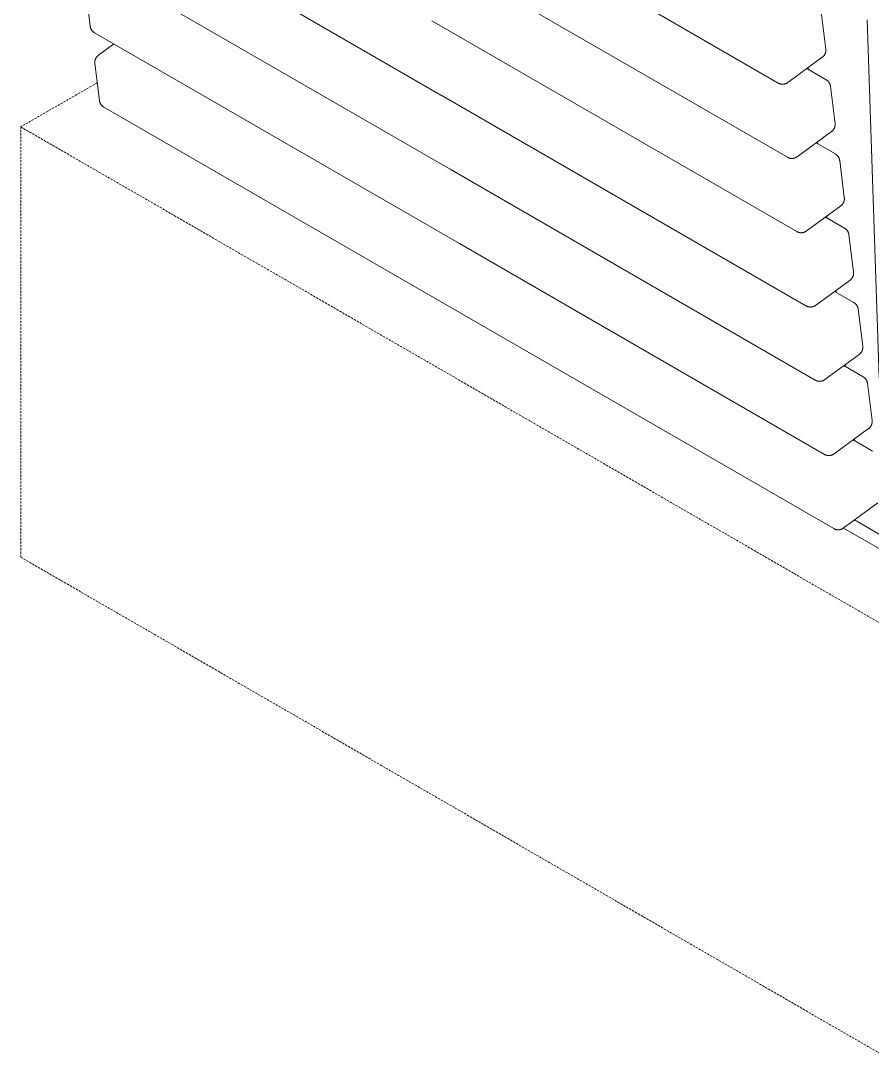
# Model space of a CAD drawing. Header units: millimetres. Extents: x -80 to 4518, y -398 to 2524.
# Drawn here: x 3595 to 4080, y 863 to 1454 of the extents above; entities that cross this region are included whole.
import ezdxf

# ---------------------------------------------------------------- set-up
doc = ezdxf.new("R2010")
doc.units = ezdxf.units.MM
doc.linetypes.add('HIDDEN', pattern=[1.905, 1.27, -0.635])
doc.layers.add('ZANO_R', color=7, linetype='Continuous', lineweight=0)
doc.layers.add('ZANO_R_przerywana', color=7, linetype='HIDDEN', lineweight=0)

msp = doc.modelspace()

# ---------------------------------------------------------------- linework, layer by layer
at = {"layer": 'ZANO_R'}
for p, q in [((4026.78, 1419.02), (3818.96, 1539.01)), ((3834.7, 1412.21), (3626.93, 1532.16)), ((4032.05, 1376.74), (3824.22, 1496.73)), ((3839.97, 1369.93), (3632.2, 1489.89)), ((3635, 1451.32), (3632.37, 1472.46)), ((4037.31, 1334.47), (3829.49, 1454.45)), ((4051.24, 1459.48), (4053.87, 1438.34)), ((4084.34, 1251.3), (4077.45, 1454.92)), ((3635.02, 1451.15), (3635, 1451.32)), ((3635.05, 1450.98), (3635.02, 1451.15)), ((3635.09, 1450.82), (3635.05, 1450.98)), ((3635.13, 1450.65), (3635.09, 1450.82)), ((3635.18, 1450.49), (3635.13, 1450.65)), ((3635.23, 1450.32), (3635.18, 1450.49)), ((3635.29, 1450.16), (3635.23, 1450.32)), ((3635.35, 1450), (3635.29, 1450.16)), ((3635.42, 1449.85), (3635.35, 1450)), ((3635.5, 1449.69), (3635.42, 1449.85)), ((3635.57, 1449.54), (3635.5, 1449.69)), ((3635.66, 1449.39), (3635.57, 1449.54)), ((3635.75, 1449.25), (3635.66, 1449.39)), ((3635.84, 1449.1), (3635.75, 1449.25)), ((3635.94, 1448.97), (3635.84, 1449.1)), ((3636.05, 1448.83), (3635.94, 1448.97)), ((3636.15, 1448.7), (3636.05, 1448.83)), ((3636.27, 1448.57), (3636.15, 1448.7)), ((3636.39, 1448.44), (3636.27, 1448.57)), ((3636.51, 1448.32), (3636.39, 1448.44)), ((3636.63, 1448.21), (3636.51, 1448.32)), ((3636.76, 1448.1), (3636.63, 1448.21)), ((3636.9, 1447.99), (3636.76, 1448.1)), ((3637.03, 1447.89), (3636.9, 1447.99)), ((3637.17, 1447.79), (3637.03, 1447.89)), ((3637.32, 1447.7), (3637.17, 1447.79)), ((3637.46, 1447.61), (3637.32, 1447.7)), ((3845.23, 1327.65), (3637.46, 1447.61)), ((3639.64, 1434.83), (3648.43, 1441.27)), ((4053.75, 1436.47), (4053.7, 1436.3)), ((4053.79, 1436.63), (4053.75, 1436.47)), ((4053.82, 1436.8), (4053.79, 1436.63)), ((4053.85, 1436.97), (4053.82, 1436.8)), ((4053.87, 1437.14), (4053.85, 1436.97)), ((4053.87, 1438.34), (4053.89, 1438.17)), ((4053.89, 1437.31), (4053.87, 1437.14)), ((4053.89, 1438.17), (4053.9, 1438)), ((4053.9, 1437.48), (4053.89, 1437.31)), ((4053.9, 1438), (4053.91, 1437.83)), ((4053.91, 1437.65), (4053.9, 1437.48)), ((4053.91, 1437.83), (4053.91, 1437.65)), ((3637.6, 1431.04), (3637.61, 1431.21)), ((3637.6, 1430.87), (3637.6, 1431.04)), ((3637.6, 1430.69), (3637.6, 1430.87)), ((3637.6, 1430.52), (3637.6, 1430.69)), ((3637.61, 1431.21), (3637.63, 1431.38)), ((3637.63, 1431.38), (3637.65, 1431.55)), ((3637.65, 1431.55), (3637.68, 1431.72)), ((3637.68, 1431.72), (3637.71, 1431.89)), ((3637.71, 1431.89), (3637.75, 1432.05)), ((3637.75, 1432.05), (3637.8, 1432.22)), ((3637.8, 1432.22), (3637.85, 1432.38)), ((3637.85, 1432.38), (3637.91, 1432.54)), ((3637.91, 1432.54), (3637.97, 1432.7)), ((3637.97, 1432.7), (3638.04, 1432.86)), ((3638.04, 1432.86), (3638.11, 1433.01)), ((3638.11, 1433.01), (3638.19, 1433.17)), ((3638.19, 1433.17), (3638.27, 1433.32)), ((3638.27, 1433.32), (3638.36, 1433.46)), ((3638.36, 1433.46), (3638.46, 1433.61)), ((3638.46, 1433.61), (3638.56, 1433.75)), ((3638.56, 1433.75), (3638.66, 1433.88)), ((3638.66, 1433.88), (3638.77, 1434.02)), ((3638.77, 1434.02), (3638.88, 1434.15)), ((3638.88, 1434.15), (3639, 1434.27)), ((3639, 1434.27), (3639.12, 1434.39)), ((3639.12, 1434.39), (3639.24, 1434.51)), ((3639.24, 1434.51), (3639.37, 1434.62)), ((3639.37, 1434.62), (3639.5, 1434.73)), ((3639.5, 1434.73), (3639.64, 1434.83)), ((4051.86, 1433.69), (4032.24, 1419.32)), ((4052, 1433.79), (4051.86, 1433.69)), ((4052.13, 1433.9), (4052, 1433.79)), ((4052.26, 1434.01), (4052.13, 1433.9)), ((4052.38, 1434.13), (4052.26, 1434.01)), ((4052.51, 1434.25), (4052.38, 1434.13)), ((4052.62, 1434.37), (4052.51, 1434.25)), ((4052.73, 1434.5), (4052.62, 1434.37)), ((4052.84, 1434.64), (4052.73, 1434.5)), ((4052.95, 1434.77), (4052.84, 1434.64)), ((4053.04, 1434.91), (4052.95, 1434.77)), ((4053.14, 1435.06), (4053.04, 1434.91)), ((4053.23, 1435.2), (4053.14, 1435.06)), ((4053.31, 1435.35), (4053.23, 1435.2)), ((4053.39, 1435.51), (4053.31, 1435.35)), ((4053.46, 1435.66), (4053.39, 1435.51)), ((4053.53, 1435.82), (4053.46, 1435.66)), ((4053.59, 1435.98), (4053.53, 1435.82)), ((4053.65, 1436.14), (4053.59, 1435.98)), ((4053.7, 1436.3), (4053.65, 1436.14)), ((3637.62, 1430.35), (3637.6, 1430.52)), ((3637.63, 1430.18), (3637.62, 1430.35)), ((3640.27, 1409.04), (3637.63, 1430.18)), ((4043.07, 1427.25), (4054.04, 1420.91)), ((4043.89, 1427.85), (4044.04, 1426.69)), ((4026.93, 1418.94), (4026.78, 1419.02)), ((4027.08, 1418.86), (4026.93, 1418.94)), ((4027.24, 1418.79), (4027.08, 1418.86)), ((4027.39, 1418.72), (4027.24, 1418.79)), ((4031.2, 1418.73), (4031.05, 1418.67)), ((4031.36, 1418.8), (4031.2, 1418.73)), ((4031.51, 1418.87), (4031.36, 1418.8)), ((4031.66, 1418.95), (4031.51, 1418.87)), ((4031.81, 1419.04), (4031.66, 1418.95)), ((4031.96, 1419.12), (4031.81, 1419.04)), ((4032.1, 1419.22), (4031.96, 1419.12)), ((4032.24, 1419.32), (4032.1, 1419.22)), ((4054.04, 1420.91), (4054.19, 1420.82)), ((4054.19, 1420.82), (4054.33, 1420.73)), ((4054.33, 1420.73), (4054.47, 1420.63)), ((4054.47, 1420.63), (4054.61, 1420.53)), ((4054.61, 1420.53), (4054.74, 1420.42)), ((4054.74, 1420.42), (4054.87, 1420.31)), ((4054.87, 1420.31), (4054.99, 1420.2)), ((4054.99, 1420.2), (4055.12, 1420.07)), ((4055.12, 1420.07), (4055.23, 1419.95)), ((4055.23, 1419.95), (4055.35, 1419.82)), ((4055.35, 1419.82), (4055.46, 1419.69)), ((4055.46, 1419.69), (4055.56, 1419.55)), ((4055.56, 1419.55), (4055.66, 1419.42)), ((4055.66, 1419.42), (4055.75, 1419.27)), ((4055.75, 1419.27), (4055.84, 1419.13)), ((4055.84, 1419.13), (4055.93, 1418.98)), ((4055.93, 1418.98), (4056.01, 1418.83)), ((4056.01, 1418.83), (4056.08, 1418.67)), ((4027.55, 1418.66), (4027.39, 1418.72)), ((4027.71, 1418.6), (4027.55, 1418.66)), ((4027.87, 1418.55), (4027.71, 1418.6)), ((4028.04, 1418.51), (4027.87, 1418.55)), ((4028.2, 1418.47), (4028.04, 1418.51)), ((4028.37, 1418.43), (4028.2, 1418.47)), ((4028.54, 1418.41), (4028.37, 1418.43)), ((4028.71, 1418.38), (4028.54, 1418.41)), ((4028.87, 1418.37), (4028.71, 1418.38)), ((4029.04, 1418.36), (4028.87, 1418.37)), ((4029.21, 1418.35), (4029.04, 1418.36)), ((4029.38, 1418.35), (4029.21, 1418.35)), ((4029.55, 1418.36), (4029.38, 1418.35)), ((4029.72, 1418.37), (4029.55, 1418.36)), ((4029.89, 1418.39), (4029.72, 1418.37)), ((4030.06, 1418.41), (4029.89, 1418.39)), ((4030.23, 1418.44), (4030.06, 1418.41)), ((4030.39, 1418.48), (4030.23, 1418.44)), ((4030.56, 1418.52), (4030.39, 1418.48)), ((4030.72, 1418.56), (4030.56, 1418.52)), ((4030.89, 1418.61), (4030.72, 1418.56)), ((4031.05, 1418.67), (4030.89, 1418.61)), ((4056.08, 1418.67), (4056.15, 1418.52)), ((4056.15, 1418.52), (4056.21, 1418.36)), ((4056.21, 1418.36), (4056.27, 1418.2)), ((4056.27, 1418.2), (4056.32, 1418.03)), ((4056.32, 1418.03), (4056.37, 1417.87)), ((4056.37, 1417.87), (4056.41, 1417.7)), ((4056.41, 1417.7), (4056.45, 1417.54)), ((4056.45, 1417.54), (4056.48, 1417.37)), ((4056.48, 1417.37), (4056.5, 1417.2)), ((4056.5, 1417.2), (4059.13, 1396.06)), ((3640.29, 1408.87), (3640.27, 1409.04)), ((3640.32, 1408.71), (3640.29, 1408.87)), ((3640.36, 1408.54), (3640.32, 1408.71)), ((3640.4, 1408.37), (3640.36, 1408.54)), ((3640.44, 1408.21), (3640.4, 1408.37)), ((3640.5, 1408.05), (3640.44, 1408.21)), ((3640.55, 1407.88), (3640.5, 1408.05)), ((3640.62, 1407.73), (3640.55, 1407.88)), ((3640.69, 1407.57), (3640.62, 1407.73)), ((3640.76, 1407.42), (3640.69, 1407.57)), ((3640.84, 1407.26), (3640.76, 1407.42)), ((3640.92, 1407.12), (3640.84, 1407.26)), ((3641.01, 1406.97), (3640.92, 1407.12)), ((3641.11, 1406.83), (3641.01, 1406.97)), ((4042.58, 1292.19), (3834.76, 1412.18)), ((3641.21, 1406.69), (3641.11, 1406.83)), ((3641.31, 1406.55), (3641.21, 1406.69)), ((3641.42, 1406.42), (3641.31, 1406.55)), ((3641.53, 1406.29), (3641.42, 1406.42)), ((3641.65, 1406.17), (3641.53, 1406.29)), ((3641.77, 1406.05), (3641.65, 1406.17)), ((3641.9, 1405.93), (3641.77, 1406.05)), ((3642.03, 1405.82), (3641.9, 1405.93)), ((3642.16, 1405.71), (3642.03, 1405.82)), ((3642.3, 1405.61), (3642.16, 1405.71)), ((3642.44, 1405.51), (3642.3, 1405.61)), ((3642.58, 1405.42), (3642.44, 1405.51)), ((3642.73, 1405.33), (3642.58, 1405.42)), ((3850.5, 1285.37), (3642.73, 1405.33)), ((4059.13, 1396.06), (4059.15, 1395.89)), ((4059.15, 1395.89), (4059.16, 1395.72)), ((4059.16, 1395.72), (4059.17, 1395.55)), ((4059.17, 1395.21), (4059.16, 1395.03)), ((4059.17, 1395.55), (4059.17, 1395.38)), ((4059.17, 1395.38), (4059.17, 1395.21)), ((4057.13, 1391.41), (4037.5, 1377.04)), ((4057.26, 1391.51), (4057.13, 1391.41)), ((4057.4, 1391.62), (4057.26, 1391.51)), ((4057.52, 1391.73), (4057.4, 1391.62)), ((4057.65, 1391.85), (4057.52, 1391.73)), ((4057.77, 1391.97), (4057.65, 1391.85)), ((4057.89, 1392.1), (4057.77, 1391.97)), ((4058, 1392.23), (4057.89, 1392.1)), ((4058.11, 1392.36), (4058, 1392.23)), ((4058.21, 1392.5), (4058.11, 1392.36)), ((4058.31, 1392.64), (4058.21, 1392.5)), ((4058.4, 1392.78), (4058.31, 1392.64)), ((4058.49, 1392.93), (4058.4, 1392.78)), ((4058.58, 1393.08), (4058.49, 1392.93)), ((4058.65, 1393.23), (4058.58, 1393.08)), ((4058.73, 1393.38), (4058.65, 1393.23)), ((4058.8, 1393.54), (4058.73, 1393.38)), ((4058.86, 1393.7), (4058.8, 1393.54)), ((4058.92, 1393.86), (4058.86, 1393.7)), ((4058.97, 1394.03), (4058.92, 1393.86)), ((4059.01, 1394.19), (4058.97, 1394.03)), ((4059.05, 1394.36), (4059.01, 1394.19)), ((4059.09, 1394.52), (4059.05, 1394.36)), ((4059.12, 1394.69), (4059.09, 1394.52)), ((4059.14, 1394.86), (4059.12, 1394.69)), ((4059.16, 1395.03), (4059.14, 1394.86)), ((4048.33, 1384.97), (4059.31, 1378.63)), ((4049.16, 1385.57), (4049.3, 1384.41)), ((4059.31, 1378.63), (4059.45, 1378.55)), ((4059.45, 1378.55), (4059.6, 1378.45)), ((4059.6, 1378.45), (4059.74, 1378.36)), ((4059.74, 1378.36), (4059.87, 1378.25)), ((4059.87, 1378.25), (4060.01, 1378.15)), ((4060.01, 1378.15), (4060.13, 1378.03)), ((4060.13, 1378.03), (4060.26, 1377.92)), ((4060.26, 1377.92), (4060.38, 1377.8)), ((4060.38, 1377.8), (4060.5, 1377.67)), ((4060.5, 1377.67), (4060.61, 1377.54)), ((4060.61, 1377.54), (4060.72, 1377.41)), ((4060.72, 1377.41), (4060.82, 1377.28)), ((4032.2, 1376.66), (4032.05, 1376.74)), ((4032.35, 1376.58), (4032.2, 1376.66)), ((4032.5, 1376.51), (4032.35, 1376.58)), ((4032.66, 1376.44), (4032.5, 1376.51)), ((4032.82, 1376.38), (4032.66, 1376.44)), ((4032.98, 1376.33), (4032.82, 1376.38)), ((4033.14, 1376.28), (4032.98, 1376.33)), ((4033.3, 1376.23), (4033.14, 1376.28)), ((4033.47, 1376.19), (4033.3, 1376.23)), ((4033.64, 1376.16), (4033.47, 1376.19)), ((4033.8, 1376.13), (4033.64, 1376.16)), ((4033.97, 1376.11), (4033.8, 1376.13)), ((4034.14, 1376.09), (4033.97, 1376.11)), ((4034.31, 1376.08), (4034.14, 1376.09)), ((4034.48, 1376.07), (4034.31, 1376.08)), ((4034.65, 1376.07), (4034.48, 1376.07)), ((4034.82, 1376.08), (4034.65, 1376.07)), ((4034.99, 1376.09), (4034.82, 1376.08)), ((4035.16, 1376.11), (4034.99, 1376.09)), ((4035.33, 1376.13), (4035.16, 1376.11)), ((4035.49, 1376.16), (4035.33, 1376.13)), ((4035.66, 1376.2), (4035.49, 1376.16)), ((4035.83, 1376.24), (4035.66, 1376.2)), ((4035.99, 1376.28), (4035.83, 1376.24)), ((4036.15, 1376.34), (4035.99, 1376.28)), ((4036.31, 1376.39), (4036.15, 1376.34)), ((4036.47, 1376.46), (4036.31, 1376.39)), ((4036.62, 1376.52), (4036.47, 1376.46)), ((4036.78, 1376.6), (4036.62, 1376.52)), ((4036.93, 1376.68), (4036.78, 1376.6)), ((4037.08, 1376.76), (4036.93, 1376.68)), ((4037.22, 1376.85), (4037.08, 1376.76)), ((4037.36, 1376.94), (4037.22, 1376.85)), ((4037.5, 1377.04), (4037.36, 1376.94)), ((4060.82, 1377.28), (4060.92, 1377.14)), ((4060.92, 1377.14), (4061.02, 1377)), ((4061.02, 1377), (4061.11, 1376.85)), ((4061.11, 1376.85), (4061.19, 1376.7)), ((4061.19, 1376.7), (4061.27, 1376.55)), ((4061.27, 1376.55), (4061.35, 1376.4)), ((4061.35, 1376.4), (4061.42, 1376.24)), ((4061.42, 1376.24), (4061.48, 1376.08)), ((4061.48, 1376.08), (4061.54, 1375.92)), ((4061.54, 1375.92), (4061.59, 1375.76)), ((4061.59, 1375.76), (4061.64, 1375.59)), ((4061.64, 1375.59), (4061.68, 1375.43)), ((4061.68, 1375.43), (4061.71, 1375.26)), ((4061.71, 1375.26), (4061.74, 1375.09)), ((4061.74, 1375.09), (4061.77, 1374.92)), ((4061.77, 1374.92), (4064.4, 1353.78)), ((4047.85, 1249.91), (3840.02, 1369.9)), ((4064.4, 1353.78), (4064.42, 1353.61)), ((4062.39, 1349.13), (4042.77, 1334.76)), ((4062.53, 1349.23), (4062.39, 1349.13)), ((4062.66, 1349.34), (4062.53, 1349.23)), ((4062.79, 1349.46), (4062.66, 1349.34)), ((4062.92, 1349.57), (4062.79, 1349.46)), ((4063.04, 1349.69), (4062.92, 1349.57)), ((4063.15, 1349.82), (4063.04, 1349.69)), ((4063.27, 1349.95), (4063.15, 1349.82)), ((4063.37, 1350.08), (4063.27, 1349.95)), ((4063.48, 1350.22), (4063.37, 1350.08)), ((4063.58, 1350.36), (4063.48, 1350.22)), ((4063.67, 1350.5), (4063.58, 1350.36)), ((4063.76, 1350.65), (4063.67, 1350.5)), ((4063.84, 1350.8), (4063.76, 1350.65)), ((4063.92, 1350.95), (4063.84, 1350.8)), ((4063.99, 1351.11), (4063.92, 1350.95)), ((4064.06, 1351.26), (4063.99, 1351.11)), ((4064.12, 1351.42), (4064.06, 1351.26)), ((4064.18, 1351.58), (4064.12, 1351.42)), ((4064.23, 1351.75), (4064.18, 1351.58)), ((4064.28, 1351.91), (4064.23, 1351.75)), ((4064.32, 1352.08), (4064.28, 1351.91)), ((4064.35, 1352.25), (4064.32, 1352.08)), ((4064.38, 1352.42), (4064.35, 1352.25)), ((4064.4, 1352.59), (4064.38, 1352.42)), ((4064.42, 1352.76), (4064.4, 1352.59)), ((4064.42, 1353.61), (4064.43, 1353.44)), ((4064.43, 1352.93), (4064.42, 1352.76)), ((4064.43, 1353.44), (4064.44, 1353.27)), ((4064.44, 1353.1), (4064.43, 1352.93)), ((4064.44, 1353.27), (4064.44, 1353.1)), ((4053.6, 1342.69), (4064.57, 1336.36)), ((4054.42, 1343.3), (4054.57, 1342.13)), ((4064.57, 1336.36), (4064.72, 1336.27)), ((4064.72, 1336.27), (4064.86, 1336.18)), ((4064.86, 1336.18), (4065, 1336.08)), ((4065, 1336.08), (4065.14, 1335.98)), ((4065.14, 1335.98), (4065.27, 1335.87)), ((4037.46, 1334.38), (4037.31, 1334.47)), ((4037.61, 1334.31), (4037.46, 1334.38)), ((4037.77, 1334.23), (4037.61, 1334.31)), ((4037.92, 1334.17), (4037.77, 1334.23)), ((4038.08, 1334.1), (4037.92, 1334.17)), ((4038.24, 1334.05), (4038.08, 1334.1)), ((4038.41, 1334), (4038.24, 1334.05)), ((4038.57, 1333.95), (4038.41, 1334)), ((4038.73, 1333.91), (4038.57, 1333.95)), ((4038.9, 1333.88), (4038.73, 1333.91)), ((4039.07, 1333.85), (4038.9, 1333.88)), ((4039.24, 1333.83), (4039.07, 1333.85)), ((4039.41, 1333.81), (4039.24, 1333.83)), ((4039.58, 1333.8), (4039.41, 1333.81)), ((4039.75, 1333.8), (4039.58, 1333.8)), ((4039.92, 1333.8), (4039.75, 1333.8)), ((4040.09, 1333.8), (4039.92, 1333.8)), ((4040.26, 1333.81), (4040.09, 1333.8)), ((4040.42, 1333.83), (4040.26, 1333.81)), ((4040.59, 1333.86), (4040.42, 1333.83)), ((4040.76, 1333.89), (4040.59, 1333.86)), ((4040.93, 1333.92), (4040.76, 1333.89)), ((4041.09, 1333.96), (4040.93, 1333.92)), ((4041.25, 1334.01), (4041.09, 1333.96)), ((4041.42, 1334.06), (4041.25, 1334.01)), ((4041.58, 1334.12), (4041.42, 1334.06)), ((4041.73, 1334.18), (4041.58, 1334.12)), ((4041.89, 1334.25), (4041.73, 1334.18)), ((4042.04, 1334.32), (4041.89, 1334.25)), ((4042.19, 1334.4), (4042.04, 1334.32)), ((4042.34, 1334.48), (4042.19, 1334.4)), ((4042.49, 1334.57), (4042.34, 1334.48)), ((4042.63, 1334.66), (4042.49, 1334.57)), ((4042.77, 1334.76), (4042.63, 1334.66)), ((4065.27, 1335.87), (4065.4, 1335.76)), ((4065.4, 1335.76), (4065.53, 1335.64)), ((4065.53, 1335.64), (4065.65, 1335.52)), ((4065.65, 1335.52), (4065.77, 1335.4)), ((4065.77, 1335.4), (4065.88, 1335.27)), ((4065.88, 1335.27), (4065.99, 1335.14)), ((4065.99, 1335.14), (4066.09, 1335)), ((4066.09, 1335), (4066.19, 1334.86)), ((4066.19, 1334.86), (4066.28, 1334.72)), ((4066.28, 1334.72), (4066.37, 1334.57)), ((4066.37, 1334.57), (4066.46, 1334.42)), ((4066.46, 1334.42), (4066.54, 1334.27)), ((4066.54, 1334.27), (4066.61, 1334.12)), ((4066.61, 1334.12), (4066.68, 1333.96)), ((4066.68, 1333.96), (4066.74, 1333.8)), ((4066.74, 1333.8), (4066.8, 1333.64)), ((4066.8, 1333.64), (4066.86, 1333.48)), ((4066.86, 1333.48), (4066.9, 1333.32)), ((4066.9, 1333.32), (4066.94, 1333.15)), ((4066.94, 1333.15), (4066.98, 1332.98)), ((4066.98, 1332.98), (4067.01, 1332.81)), ((4067.01, 1332.81), (4067.03, 1332.64)), ((4067.03, 1332.64), (4069.67, 1311.51)), ((4053.11, 1207.63), (3845.29, 1327.62)), ((4067.66, 1306.85), (4048.03, 1292.48)), ((4067.79, 1306.96), (4067.66, 1306.85)), ((4067.93, 1307.07), (4067.79, 1306.96)), ((4068.06, 1307.18), (4067.93, 1307.07)), ((4068.18, 1307.3), (4068.06, 1307.18)), ((4068.3, 1307.42), (4068.18, 1307.3)), ((4068.42, 1307.54), (4068.3, 1307.42)), ((4068.53, 1307.67), (4068.42, 1307.54)), ((4068.64, 1307.8), (4068.53, 1307.67)), ((4068.74, 1307.94), (4068.64, 1307.8)), ((4068.84, 1308.08), (4068.74, 1307.94)), ((4068.94, 1308.22), (4068.84, 1308.08)), ((4069.02, 1308.37), (4068.94, 1308.22)), ((4069.11, 1308.52), (4069.02, 1308.37)), ((4069.19, 1308.67), (4069.11, 1308.52)), ((4069.26, 1308.83), (4069.19, 1308.67)), ((4069.33, 1308.99), (4069.26, 1308.83)), ((4069.39, 1309.14), (4069.33, 1308.99)), ((4069.45, 1309.31), (4069.39, 1309.14)), ((4069.5, 1309.47), (4069.45, 1309.31)), ((4069.54, 1309.64), (4069.5, 1309.47)), ((4069.58, 1309.8), (4069.54, 1309.64)), ((4069.62, 1309.97), (4069.58, 1309.8)), ((4069.65, 1310.14), (4069.62, 1309.97)), ((4069.67, 1310.31), (4069.65, 1310.14)), ((4069.67, 1311.51), (4069.68, 1311.34)), ((4069.69, 1310.48), (4069.67, 1310.31)), ((4069.68, 1311.34), (4069.7, 1311.16)), ((4069.7, 1310.65), (4069.69, 1310.48)), ((4069.7, 1311.16), (4069.7, 1310.99)), ((4069.7, 1310.99), (4069.7, 1310.82)), ((4069.7, 1310.82), (4069.7, 1310.65)), ((4059.69, 1301.02), (4059.84, 1299.85)), ((4058.86, 1300.41), (4069.84, 1294.08)), ((4042.73, 1292.11), (4042.58, 1292.19)), ((4042.88, 1292.03), (4042.73, 1292.11)), ((4043.03, 1291.96), (4042.88, 1292.03)), ((4043.19, 1291.89), (4043.03, 1291.96)), ((4043.35, 1291.83), (4043.19, 1291.89)), ((4043.51, 1291.77), (4043.35, 1291.83)), ((4043.67, 1291.72), (4043.51, 1291.77)), ((4043.84, 1291.68), (4043.67, 1291.72)), ((4044, 1291.64), (4043.84, 1291.68)), ((4044.17, 1291.6), (4044, 1291.64)), ((4044.33, 1291.57), (4044.17, 1291.6)), ((4044.5, 1291.55), (4044.33, 1291.57)), ((4044.67, 1291.53), (4044.5, 1291.55)), ((4044.84, 1291.52), (4044.67, 1291.53)), ((4045.01, 1291.52), (4044.84, 1291.52)), ((4045.18, 1291.52), (4045.01, 1291.52)), ((4045.35, 1291.53), (4045.18, 1291.52)), ((4045.52, 1291.54), (4045.35, 1291.53)), ((4045.69, 1291.56), (4045.52, 1291.54)), ((4045.86, 1291.58), (4045.69, 1291.56)), ((4046.03, 1291.61), (4045.86, 1291.58)), ((4046.19, 1291.64), (4046.03, 1291.61)), ((4046.36, 1291.68), (4046.19, 1291.64)), ((4046.52, 1291.73), (4046.36, 1291.68)), ((4046.68, 1291.78), (4046.52, 1291.73)), ((4046.84, 1291.84), (4046.68, 1291.78)), ((4047, 1291.9), (4046.84, 1291.84)), ((4047.16, 1291.97), (4047, 1291.9)), ((4047.31, 1292.04), (4047.16, 1291.97)), ((4047.46, 1292.12), (4047.31, 1292.04)), ((4047.61, 1292.2), (4047.46, 1292.12)), ((4047.75, 1292.29), (4047.61, 1292.2)), ((4047.9, 1292.39), (4047.75, 1292.29)), ((4048.03, 1292.48), (4047.9, 1292.39)), ((4069.84, 1294.08), (4069.98, 1293.99)), ((4069.98, 1293.99), (4070.13, 1293.9)), ((4070.13, 1293.9), (4070.27, 1293.8)), ((4070.27, 1293.8), (4070.4, 1293.7)), ((4070.4, 1293.7), (4070.54, 1293.59)), ((4070.54, 1293.59), (4070.67, 1293.48)), ((4070.67, 1293.48), (4070.79, 1293.36)), ((4070.79, 1293.36), (4070.91, 1293.24)), ((4070.91, 1293.24), (4071.03, 1293.12)), ((4071.03, 1293.12), (4071.14, 1292.99)), ((4071.14, 1292.99), (4071.25, 1292.86)), ((4071.25, 1292.86), (4071.36, 1292.72)), ((4071.36, 1292.72), (4071.46, 1292.58)), ((4071.46, 1292.58), (4071.55, 1292.44)), ((4071.55, 1292.44), (4071.64, 1292.29)), ((4071.64, 1292.29), (4071.72, 1292.15)), ((4071.72, 1292.15), (4071.8, 1291.99)), ((4071.8, 1291.99), (4071.88, 1291.84)), ((4071.88, 1291.84), (4071.95, 1291.68)), ((4071.95, 1291.68), (4072.01, 1291.53)), ((4072.01, 1291.53), (4072.07, 1291.36)), ((4072.07, 1291.36), (4072.12, 1291.2)), ((4072.12, 1291.2), (4072.17, 1291.04)), ((4072.17, 1291.04), (4072.21, 1290.87)), ((4072.21, 1290.87), (4072.24, 1290.7)), ((4072.24, 1290.7), (4072.27, 1290.54)), ((4072.27, 1290.54), (4072.3, 1290.37)), ((4072.3, 1290.37), (4074.93, 1269.23)), ((4058.38, 1165.36), (3850.55, 1285.34)), ((4073.57, 1265.14), (4073.45, 1265.02)), ((4073.69, 1265.26), (4073.57, 1265.14)), ((4073.8, 1265.39), (4073.69, 1265.26)), ((4073.91, 1265.53), (4073.8, 1265.39)), ((4074.01, 1265.66), (4073.91, 1265.53)), ((4074.11, 1265.8), (4074.01, 1265.66)), ((4074.2, 1265.95), (4074.11, 1265.8)), ((4074.29, 1266.09), (4074.2, 1265.95)), ((4074.37, 1266.24), (4074.29, 1266.09)), ((4074.45, 1266.4), (4074.37, 1266.24)), ((4074.53, 1266.55), (4074.45, 1266.4)), ((4074.59, 1266.71), (4074.53, 1266.55)), ((4074.66, 1266.87), (4074.59, 1266.71)), ((4074.71, 1267.03), (4074.66, 1266.87)), ((4074.76, 1267.19), (4074.71, 1267.03)), ((4074.81, 1267.36), (4074.76, 1267.19)), ((4074.85, 1267.52), (4074.81, 1267.36)), ((4074.88, 1267.69), (4074.85, 1267.52)), ((4074.91, 1267.86), (4074.88, 1267.69)), ((4074.94, 1268.03), (4074.91, 1267.86)), ((4074.93, 1269.23), (4074.95, 1269.06)), ((4074.95, 1268.2), (4074.94, 1268.03)), ((4074.95, 1269.06), (4074.96, 1268.89)), ((4074.96, 1268.37), (4074.95, 1268.2)), ((4074.96, 1268.89), (4074.97, 1268.72)), ((4074.97, 1268.54), (4074.96, 1268.37)), ((4074.97, 1268.72), (4074.97, 1268.54)), ((4072.92, 1264.58), (4053.3, 1250.21)), ((4073.06, 1264.68), (4072.92, 1264.58)), ((4073.19, 1264.79), (4073.06, 1264.68)), ((4073.32, 1264.9), (4073.19, 1264.79)), ((4073.45, 1265.02), (4073.32, 1264.9)), ((4064.13, 1258.14), (4075.1, 1251.8)), ((4064.96, 1258.74), (4065.1, 1257.58)), ((4048, 1249.83), (4047.85, 1249.91)), ((4048.15, 1249.75), (4048, 1249.83)), ((4048.3, 1249.68), (4048.15, 1249.75)), ((4048.46, 1249.61), (4048.3, 1249.68)), ((4048.61, 1249.55), (4048.46, 1249.61)), ((4048.78, 1249.49), (4048.61, 1249.55)), ((4048.94, 1249.44), (4048.78, 1249.49)), ((4049.1, 1249.4), (4048.94, 1249.44)), ((4049.27, 1249.36), (4049.1, 1249.4)), ((4049.43, 1249.32), (4049.27, 1249.36)), ((4049.6, 1249.3), (4049.43, 1249.32)), ((4049.77, 1249.27), (4049.6, 1249.3)), ((4049.94, 1249.26), (4049.77, 1249.27)), ((4050.11, 1249.25), (4049.94, 1249.26)), ((4050.28, 1249.24), (4050.11, 1249.25)), ((4050.45, 1249.24), (4050.28, 1249.24)), ((4050.62, 1249.25), (4050.45, 1249.24)), ((4050.79, 1249.26), (4050.62, 1249.25)), ((4050.96, 1249.28), (4050.79, 1249.26)), ((4051.12, 1249.3), (4050.96, 1249.28)), ((4051.29, 1249.33), (4051.12, 1249.3)), ((4051.46, 1249.37), (4051.29, 1249.33)), ((4051.62, 1249.41), (4051.46, 1249.37)), ((4051.79, 1249.45), (4051.62, 1249.41)), ((4051.95, 1249.5), (4051.79, 1249.45)), ((4052.11, 1249.56), (4051.95, 1249.5)), ((4052.27, 1249.62), (4052.11, 1249.56)), ((4052.42, 1249.69), (4052.27, 1249.62)), ((4052.58, 1249.76), (4052.42, 1249.69)), ((4052.73, 1249.84), (4052.58, 1249.76)), ((4052.87, 1249.93), (4052.73, 1249.84)), ((4053.02, 1250.02), (4052.87, 1249.93)), ((4053.16, 1250.11), (4053.02, 1250.02)), ((4053.3, 1250.21), (4053.16, 1250.11)), ((4075.1, 1251.8), (4075.25, 1251.71)), ((4075.25, 1251.71), (4075.39, 1251.62)), ((4075.39, 1251.62), (4075.53, 1251.52)), ((4075.53, 1251.52), (4075.67, 1251.42)), ((4075.67, 1251.42), (4075.8, 1251.31)), ((4075.8, 1251.31), (4075.93, 1251.2)), ((4075.93, 1251.2), (4076.06, 1251.09)), ((4076.06, 1251.09), (4076.18, 1250.96)), ((4076.18, 1250.96), (4076.3, 1250.84)), ((4076.3, 1250.84), (4076.41, 1250.71)), ((4076.41, 1250.71), (4076.52, 1250.58)), ((4076.52, 1250.58), (4076.62, 1250.44)), ((4076.62, 1250.44), (4076.72, 1250.31)), ((4076.72, 1250.31), (4076.82, 1250.16)), ((4076.82, 1250.16), (4076.91, 1250.02)), ((4076.91, 1250.02), (4076.99, 1249.87)), ((4076.99, 1249.87), (4077.07, 1249.72)), ((4077.07, 1249.72), (4077.14, 1249.56)), ((4077.14, 1249.56), (4077.21, 1249.41)), ((4077.21, 1249.41), (4077.28, 1249.25)), ((4077.28, 1249.25), (4077.33, 1249.09)), ((4077.33, 1249.09), (4077.39, 1248.92)), ((4077.39, 1248.92), (4077.43, 1248.76)), ((4077.43, 1248.76), (4077.47, 1248.59)), ((4077.47, 1248.59), (4077.51, 1248.43)), ((4077.51, 1248.43), (4077.54, 1248.26)), ((4077.54, 1248.26), (4077.56, 1248.09)), ((4077.56, 1248.09), (4080.2, 1226.95)), ((4079.47, 1223.67), (4079.37, 1223.53)), ((4079.56, 1223.82), (4079.47, 1223.67)), ((4079.64, 1223.97), (4079.56, 1223.82)), ((4079.72, 1224.12), (4079.64, 1223.97)), ((4079.79, 1224.27), (4079.72, 1224.12)), ((4079.86, 1224.43), (4079.79, 1224.27)), ((4079.92, 1224.59), (4079.86, 1224.43)), ((4079.98, 1224.75), (4079.92, 1224.59)), ((4080.03, 1224.92), (4079.98, 1224.75)), ((4080.08, 1225.08), (4080.03, 1224.92)), ((4080.12, 1225.25), (4080.08, 1225.08)), ((4080.15, 1225.41), (4080.12, 1225.25)), ((4080.18, 1225.58), (4080.15, 1225.41)), ((4080.2, 1225.75), (4080.18, 1225.58)), ((4080.2, 1226.95), (4080.22, 1226.78)), ((4080.22, 1225.92), (4080.2, 1225.75)), ((4080.22, 1226.78), (4080.23, 1226.61)), ((4080.23, 1226.1), (4080.22, 1225.92)), ((4080.23, 1226.61), (4080.23, 1226.44)), ((4080.23, 1226.44), (4080.23, 1226.27)), ((4080.23, 1226.27), (4080.23, 1226.1)), ((4078.19, 1222.3), (4058.57, 1207.93)), ((4078.33, 1222.4), (4078.19, 1222.3)), ((4078.46, 1222.51), (4078.33, 1222.4)), ((4078.59, 1222.62), (4078.46, 1222.51)), ((4078.71, 1222.74), (4078.59, 1222.62)), ((4078.83, 1222.86), (4078.71, 1222.74)), ((4078.95, 1222.99), (4078.83, 1222.86)), ((4079.06, 1223.12), (4078.95, 1222.99)), ((4079.17, 1223.25), (4079.06, 1223.12)), ((4079.27, 1223.39), (4079.17, 1223.25)), ((4079.37, 1223.53), (4079.27, 1223.39)), ((4069.4, 1215.86), (4080.37, 1209.52)), ((4070.22, 1216.46), (4070.37, 1215.3)), ((4053.26, 1207.55), (4053.11, 1207.63)), ((4053.41, 1207.47), (4053.26, 1207.55)), ((4053.57, 1207.4), (4053.41, 1207.47)), ((4053.72, 1207.33), (4053.57, 1207.4)), ((4053.88, 1207.27), (4053.72, 1207.33)), ((4054.04, 1207.22), (4053.88, 1207.27)), ((4054.2, 1207.17), (4054.04, 1207.22)), ((4054.37, 1207.12), (4054.2, 1207.17)), ((4054.53, 1207.08), (4054.37, 1207.12)), ((4054.7, 1207.05), (4054.53, 1207.08)), ((4054.87, 1207.02), (4054.7, 1207.05)), ((4055.03, 1207), (4054.87, 1207.02)), ((4055.2, 1206.98), (4055.03, 1207)), ((4055.37, 1206.97), (4055.2, 1206.98)), ((4055.54, 1206.96), (4055.37, 1206.97)), ((4055.71, 1206.96), (4055.54, 1206.96)), ((4055.88, 1206.97), (4055.71, 1206.96)), ((4056.05, 1206.98), (4055.88, 1206.97)), ((4056.22, 1207), (4056.05, 1206.98)), ((4056.39, 1207.02), (4056.22, 1207)), ((4056.56, 1207.05), (4056.39, 1207.02)), ((4056.72, 1207.09), (4056.56, 1207.05)), ((4056.89, 1207.13), (4056.72, 1207.09)), ((4057.05, 1207.17), (4056.89, 1207.13)), ((4057.21, 1207.23), (4057.05, 1207.17)), ((4057.37, 1207.28), (4057.21, 1207.23)), ((4057.53, 1207.35), (4057.37, 1207.28)), ((4057.69, 1207.41), (4057.53, 1207.35)), ((4057.84, 1207.49), (4057.69, 1207.41)), ((4057.99, 1207.57), (4057.84, 1207.49)), ((4058.14, 1207.65), (4057.99, 1207.57)), ((4058.29, 1207.74), (4058.14, 1207.65)), ((4058.43, 1207.83), (4058.29, 1207.74)), ((4058.57, 1207.93), (4058.43, 1207.83)), ((4083.46, 1180.02), (4063.83, 1165.65)), ((4058.53, 1165.27), (4058.38, 1165.36)), ((4058.68, 1165.2), (4058.53, 1165.27)), ((4058.83, 1165.12), (4058.68, 1165.2)), ((4058.99, 1165.06), (4058.83, 1165.12)), ((4059.15, 1164.99), (4058.99, 1165.06)), ((4059.31, 1164.94), (4059.15, 1164.99)), ((4059.47, 1164.89), (4059.31, 1164.94)), ((4059.63, 1164.84), (4059.47, 1164.89)), ((4059.8, 1164.8), (4059.63, 1164.84)), ((4059.96, 1164.77), (4059.8, 1164.8)), ((4060.13, 1164.74), (4059.96, 1164.77)), ((4060.3, 1164.72), (4060.13, 1164.74)), ((4060.47, 1164.7), (4060.3, 1164.72)), ((4060.64, 1164.69), (4060.47, 1164.7)), ((4060.81, 1164.69), (4060.64, 1164.69)), ((4060.98, 1164.69), (4060.81, 1164.69)), ((4061.15, 1164.69), (4060.98, 1164.69)), ((4061.32, 1164.7), (4061.15, 1164.69)), ((4061.49, 1164.72), (4061.32, 1164.7)), ((4061.66, 1164.75), (4061.49, 1164.72)), ((4061.82, 1164.78), (4061.66, 1164.75)), ((4061.99, 1164.81), (4061.82, 1164.78)), ((4062.15, 1164.85), (4061.99, 1164.81)), ((4062.32, 1164.9), (4062.15, 1164.85)), ((4062.48, 1164.95), (4062.32, 1164.9)), ((4062.64, 1165.01), (4062.48, 1164.95)), ((4062.8, 1165.07), (4062.64, 1165.01)), ((4062.95, 1165.14), (4062.8, 1165.07)), ((4063.11, 1165.21), (4062.95, 1165.14)), ((4063.26, 1165.29), (4063.11, 1165.21)), ((4063.41, 1165.37), (4063.26, 1165.29)), ((4063.55, 1165.46), (4063.41, 1165.37)), ((4063.69, 1165.55), (4063.55, 1165.46)), ((4063.83, 1165.65), (4063.69, 1165.55)), ((4063.94, 1165.73), (4088.75, 1151.41)), ((4070.18, 1170.3), (4088.75, 1159.58))]:
    msp.add_line(p, q, dxfattribs=at)
at = {"layer": 'ZANO_R_przerywana'}
for p, q in [((3639, 1419.21), (3595.43, 1394.06)), ((3595.43, 1394.06), (4090.41, 1108.28)), ((3595.43, 1149.11), (3595.43, 1394.06)), ((3595.43, 1149.11), (4090.41, 863.33))]:
    msp.add_line(p, q, dxfattribs=at)

doc.saveas('drawing.dxf')
